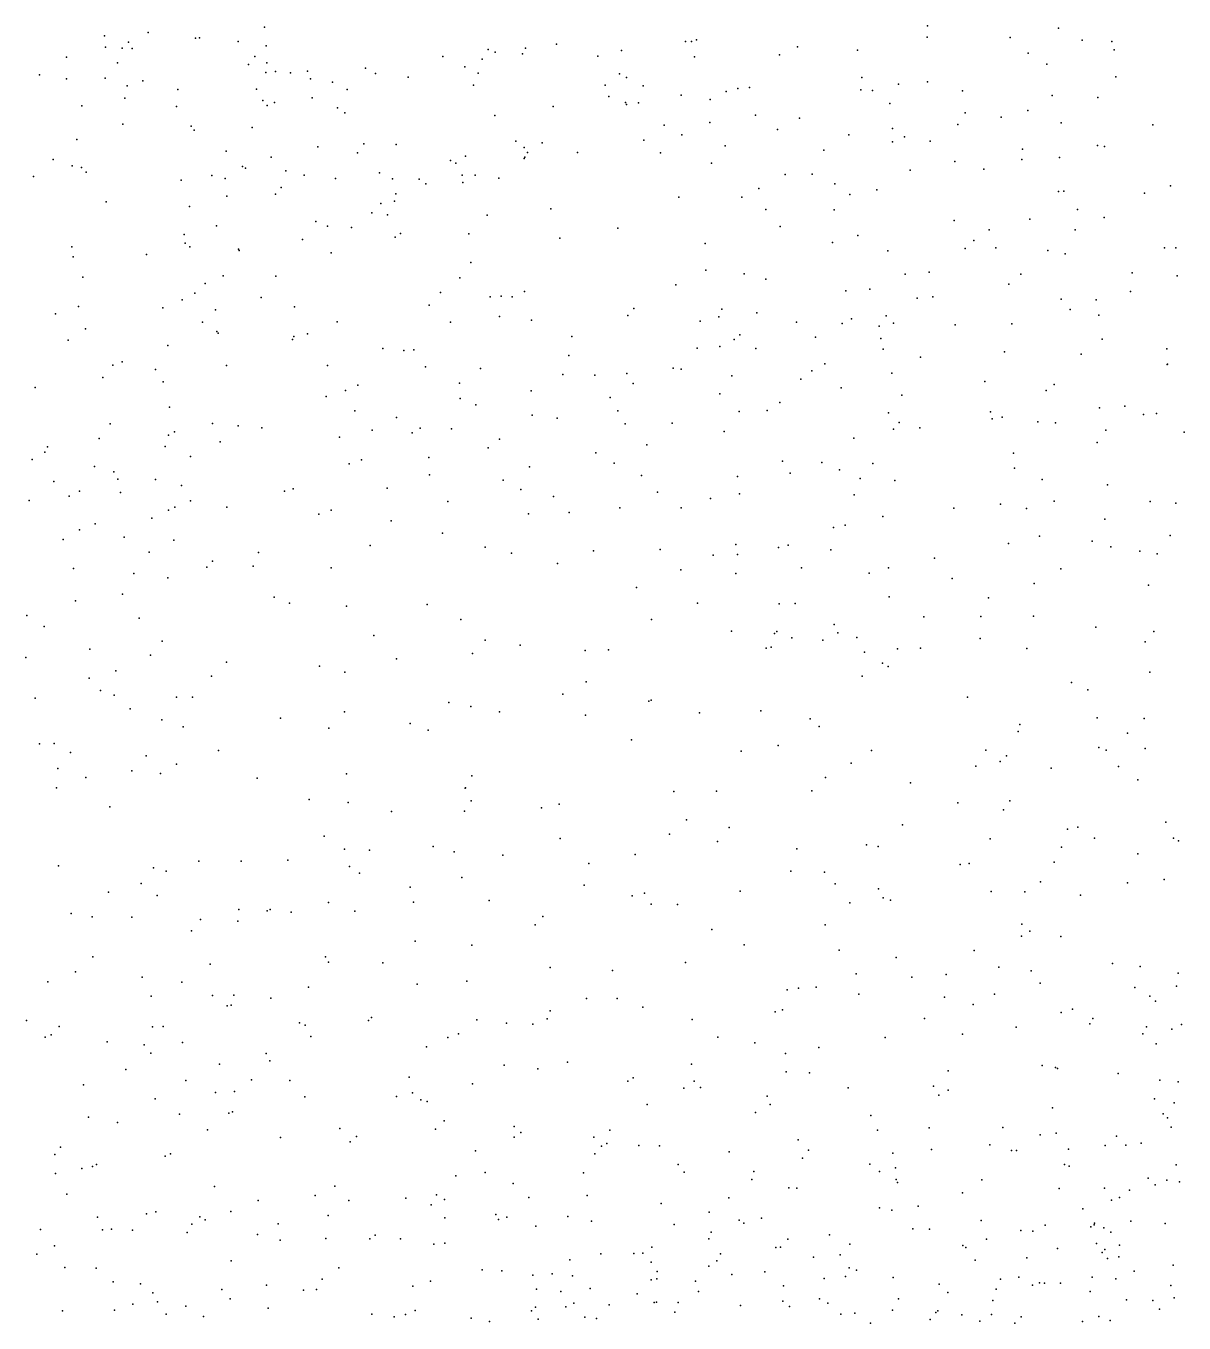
# Model space of a CAD drawing. Header units: metres. Extents: x -25 to 25, y -27.8 to 27.8.
# Drawn here: x 9.098 to 10.646, y 0.014 to 1.748 of the extents above; entities that cross this region are included whole.
import ezdxf

# ---------------------------------------------------------------- set-up
doc = ezdxf.new("R2010")
doc.units = ezdxf.units.M

msp = doc.modelspace()

# ---------------------------------------------------------------- linework, layer by layer
for p in [(9.2027, 1.7344, -20.7176), (9.2611, 1.7392, 18.3879), (9.4166, 1.7461, 0.6965), (10.3025, 1.7478, 24.5657), (10.4775, 1.7449, 18.8343), (9.2041, 1.7196, 14.2207), (9.2263, 1.718, 9.6122), (9.2349, 1.7259, -21.9653), (9.2399, 1.7176, -10.0063), (9.3242, 1.7315, 8.5507), (9.3298, 1.7321, 8.7466), (9.3814, 1.7268, 8.9456), (9.4188, 1.721, 1.4657), (9.7652, 1.7179, -21.1239), (9.8067, 1.7236, 18.2358), (9.9792, 1.7271, 12.8033), (9.9872, 1.7271, 9.4768), (9.9939, 1.7291, 14.3041), (10.1291, 1.7198, 24.5671), (10.3022, 1.7326, 18.4779), (10.4132, 1.7323, 24.5172), (10.5094, 1.729, 24.4765), (10.5491, 1.7268, 19.0067), (9.1519, 1.7059, -9.3266), (9.4037, 1.7071, 9.3103), (9.6549, 1.7068, 24.374), (9.7073, 1.7035, 13.387), (9.7157, 1.7161, -9.9987), (9.725, 1.7126, -7.6135), (9.7616, 1.7107, 24.4498), (9.8621, 1.7075, 18.9696), (9.8938, 1.715, 8.9728), (9.9912, 1.7064, 18.2735), (10.1047, 1.7091, 18.3159), (10.209, 1.7153, 18.3963), (10.437, 1.7114, 18.7333), (10.5519, 1.716, -3.7734), (9.1158, 1.6824, 0.2201), (9.2202, 1.6987, 0.3463), (9.395, 1.6961, 10.2199), (9.4184, 1.6854, 0.847), (9.4199, 1.6986, 1.3111), (9.4311, 1.687, 18.3259), (9.4515, 1.6851, 2.6749), (9.4742, 1.6875, 24.1578), (9.5517, 1.6913, 24.2546), (9.5651, 1.6841, 8.4597), (9.6843, 1.6933, 10.4513), (9.702, 1.6848, 19.0306), (9.8909, 1.6837, 18.2482), (10.4622, 1.6967, 2.6749), (9.1519, 1.6773, 18.4035), (9.2038, 1.6778, 18.9597), (9.2329, 1.6679, 9.7919), (9.2541, 1.6743, 13.5902), (9.4783, 1.6769, -21.5964), (9.5073, 1.6728, -21.0371), (9.6086, 1.6795, 18.2665), (9.6957, 1.6685, 18.2515), (9.8718, 1.6685, 24.4889), (9.9005, 1.6788, -20.8515), (9.9226, 1.6676, 9.2073), (10.0647, 1.6654, 10.5446), (10.2151, 1.6791, 24.5389), (10.2639, 1.6698, -7.4694), (10.3028, 1.6731, 10.5653), (10.5543, 1.6798, 24.4106), (9.2298, 1.6514, -21.689), (9.3007, 1.6627, 24.0356), (9.4061, 1.6635, 2.3057), (9.4145, 1.6481, -21.3105), (9.4804, 1.6518, -20.6007), (9.5273, 1.663, 18.2981), (9.8768, 1.6535, 8.8103), (9.9733, 1.6552, 1.5683), (10.0121, 1.6495, 12.5285), (10.0334, 1.6603, 9.7794), (10.0491, 1.6644, 24.5341), (10.2136, 1.6624, 2.7319), (10.2292, 1.6613, 12.3634), (10.3493, 1.661, 10.3707), (10.4693, 1.6547, 18.7958), (10.5304, 1.6521, 18.9399), (9.1724, 1.641, -21.3022), (9.2989, 1.6401, 18.3725), (9.4203, 1.6416, 13.4945), (9.4299, 1.6454, 9.4927), (9.5143, 1.6383, 8.7844), (9.5241, 1.6317, 2.8324), (9.8023, 1.6399, 24.4237), (9.8992, 1.6455, 12.6408), (9.9003, 1.6426, 10.5085), (9.9165, 1.6449, -9.7758), (10.2521, 1.6441, 19.0303), (10.3529, 1.6317, 24.4858), (10.4369, 1.6349, 24.4522), (9.2271, 1.6165, 23.9864), (9.3185, 1.6139, 9.9214), (9.7244, 1.628, 13.1691), (9.9505, 1.6153, -4.7931), (10.0116, 1.6187, -4.5922), (10.0726, 1.6285, 18.3128), (10.1316, 1.6245, 24.514), (10.3434, 1.6162, -21.0111), (10.4011, 1.6257, 18.6646), (10.4814, 1.6185, 1.5067), (10.6037, 1.6154, 24.3444), (9.1657, 1.596, -15.1144), (9.3224, 1.6087, -7.7348), (9.4, 1.6121, -3.3532), (9.9744, 1.6024, -4.2514), (10.1021, 1.6094, 9.982), (10.1973, 1.6024, -4.8055), (10.2557, 1.6107, 10.2458), (10.2719, 1.5995, -4.4035), (9.3652, 1.5802, 18.3573), (9.4879, 1.586, -9.8887), (9.5407, 1.5781, 13.339), (9.5493, 1.5903, 9.4116), (9.5925, 1.5892, 9.2345), (9.7523, 1.5938, 24.3549), (9.7636, 1.5851, -4.0308), (9.7683, 1.5786, -4.3594), (9.7879, 1.5917, 2.9234), (9.8349, 1.5787, 19.0872), (9.9236, 1.5949, 24.4523), (9.9457, 1.5783, 14.2821), (10.0322, 1.5874, 19.0232), (10.1641, 1.5816, -4.0249), (10.256, 1.5927, 18.4648), (10.3062, 1.5939, -3.8225), (10.4297, 1.583, 12.1959), (10.5298, 1.588, 24.3778), (10.5391, 1.5865, 19.0963), (9.1342, 1.5695, 0.3327), (9.1596, 1.561, -15.468), (9.4257, 1.5724, 19.1114), (9.6651, 1.5681, 18.2697), (9.6725, 1.5645, 24.2813), (9.6851, 1.5738, -4.6979), (9.7635, 1.5708, -5.1928), (9.7644, 1.5722, 8.6437), (10.0141, 1.5643, 9.5213), (10.3392, 1.5666, 2.7327), (10.4286, 1.5693, -4.641), (10.4789, 1.5718, 10.6114), (9.108, 1.5466, 18.3728), (9.1722, 1.5584, -20.1448), (9.1785, 1.5524, 23.954), (9.346, 1.5481, -20.3266), (9.3639, 1.5438, 1.7953), (9.3873, 1.5597, 24.0596), (9.3914, 1.5577, 2.1449), (9.4452, 1.554, 9.8051), (9.4697, 1.5485, 14.3127), (9.5115, 1.5439, 9.6655), (9.5702, 1.5514, 18.2985), (9.5878, 1.5435, 24.1908), (9.6232, 1.5432, 13.0598), (9.6807, 1.5484, 19.1402), (9.6982, 1.5484, 12.727), (9.7297, 1.5444, 8.9414), (10.1125, 1.5492, 12.3998), (10.1485, 1.5497, 18.3862), (10.2794, 1.555, 24.4677), (10.3781, 1.5562, 24.4301), (9.3053, 1.5417, 14.3429), (9.4389, 1.5318, 18.3461), (9.6324, 1.5366, 14.3011), (9.6817, 1.5385, 9.1046), (10.0771, 1.5306, 24.4565), (10.1787, 1.5368, 24.4582), (10.2349, 1.5286, 14.2626), (10.4777, 1.5267, 10.3626), (10.4849, 1.5268, 14.2855), (10.6276, 1.5341, 10.7422), (9.2052, 1.5126, 13.3372), (9.3663, 1.5201, 1.052), (9.4313, 1.5228, -5.1737), (9.5721, 1.5103, -4.5181), (9.5902, 1.5134, -9.711), (9.5923, 1.5236, 10.1841), (9.9705, 1.5191, 24.4079), (10.0546, 1.5189, 18.3432), (10.199, 1.5224, 1.5387), (10.5927, 1.5245, 18.9397), (9.3165, 1.5066, 0.7428), (9.56, 1.4982, 1.4342), (9.5812, 1.4954, -7.571), (9.714, 1.495, 9.2685), (9.7991, 1.5034, 10.4002), (10.0867, 1.5024, -5.2719), (10.1779, 1.5021, 2.8514), (10.503, 1.5024, 18.8529), (10.5389, 1.4917, 2.6141), (9.3524, 1.4808, -4.9429), (9.4854, 1.4862, 13.0108), (9.5006, 1.4803, -3.9598), (9.5328, 1.4782, -4.2802), (9.8889, 1.4775, 12.5263), (10.1057, 1.4796, 9.7949), (10.3381, 1.4878, 10.5657), (10.3852, 1.4754, 24.3645), (10.4394, 1.4897, -20.6912), (10.5, 1.4751, 24.3337), (9.3094, 1.4689, -3.2132), (9.3108, 1.4574, 1.3353), (9.4673, 1.4622, 24.0569), (9.5912, 1.4656, 9.95), (9.5982, 1.4705, -20.4824), (9.6895, 1.4698, 24.2113), (9.8114, 1.4641, 24.286), (10.0053, 1.4569, 9.3973), (10.1757, 1.4584, 19.081), (10.2096, 1.4676, 24.399), (10.3646, 1.4609, 18.6241), (9.1589, 1.4524, 13.0931), (9.1608, 1.4391, 18.3648), (9.259, 1.4424, 18.3773), (9.3167, 1.4527, 12.9931), (9.382, 1.4496, 18.3791), (9.3828, 1.4475, 12.7192), (9.5056, 1.4447, 2.828), (10.2498, 1.4473, 18.516), (10.3529, 1.4501, 12.2379), (10.3938, 1.4514, 19.0953), (10.4633, 1.4476, 18.766), (10.4868, 1.4433, -5.0117), (10.6192, 1.451, 24.2586), (10.6343, 1.4514, -20.1827), (9.6924, 1.4314, 2.9296), (9.174, 1.4121, 0.5429), (9.3615, 1.4136, 19.215), (9.4318, 1.4132, 2.6889), (9.6777, 1.4112, -5.6113), (10.0063, 1.4214, 24.335), (10.0578, 1.4164, 2.9709), (10.0867, 1.4094, 18.4084), (10.273, 1.4158, 24.3571), (10.305, 1.4188, 18.5754), (10.4275, 1.4162, -7.3649), (10.576, 1.4176, 12.0953), (10.6361, 1.4136, 1.4231), (9.3236, 1.3904, 1.8088), (9.3372, 1.4037, 1.2844), (9.6517, 1.3916, 24.1339), (9.7639, 1.3929, 9.4919), (9.9663, 1.4016, 18.3787), (10.1933, 1.3939, 24.3376), (10.2254, 1.396, 12.3145), (10.4114, 1.4026, 2.4499), (10.5741, 1.3928, 18.8823), (9.168, 1.3729, -5.4315), (9.2809, 1.3711, 23.9374), (9.3066, 1.3818, -7.6655), (9.4123, 1.385, 2.3311), (9.4566, 1.3723, 12.5906), (9.6366, 1.3745, 18.371), (9.7183, 1.3855, -7.4316), (9.7331, 1.3866, 10.1917), (9.7475, 1.3859, 19.2436), (9.91, 1.3701, 24.2543), (10.2889, 1.3839, 14.2532), (10.3096, 1.3856, 10.057), (10.4812, 1.3824, -20.3961), (10.5281, 1.3818, 10.656), (9.1373, 1.3632, -2.9568), (9.351, 1.3684, -4.544), (9.7306, 1.3593, 9.8969), (9.7735, 1.3543, 12.5168), (9.9023, 1.3608, -7.3196), (9.999, 1.3531, 24.2742), (10.0236, 1.359, -7.1437), (10.0278, 1.3691, 12.4128), (10.0745, 1.3643, -6.703), (10.201, 1.3561, -7.3425), (10.2474, 1.3603, 10.55), (10.4933, 1.3686, 18.8113), (10.5318, 1.361, 24.2552), (9.1773, 1.3429, 14.4714), (9.3338, 1.3517, -3.9143), (9.3529, 1.3392, -4.3277), (9.3549, 1.3373, -3.7005), (9.4741, 1.3363, 18.3913), (9.5139, 1.3522, 14.41), (9.6652, 1.3517, 14.3759), (10.1274, 1.3518, 2.5922), (10.1884, 1.3499, 2.2764), (10.238, 1.3466, -7.0384), (10.2574, 1.3505, 18.5618), (10.3394, 1.3485, 2.1878), (10.4152, 1.3498, 1.4464), (9.1543, 1.328, -22.6137), (9.2876, 1.3206, 18.3719), (9.4541, 1.3285, 23.9796), (9.4557, 1.3327, 2.5414), (9.8273, 1.3329, -20.491), (10.0253, 1.3195, 18.4236), (10.0444, 1.3289, 14.2871), (10.052, 1.3347, 2.443), (10.1531, 1.3317, 24.2898), (10.2401, 1.3301, 9.8372), (10.5361, 1.329, -6.8657), (9.5747, 1.3167, -20.3249), (9.603, 1.3138, 12.5285), (9.6163, 1.3148, 24.0634), (9.8232, 1.3073, 24.158), (9.9949, 1.3169, 1.4605), (10.0731, 1.3166, 2.1463), (10.2436, 1.3159, 24.2797), (10.2935, 1.3049, -5.4379), (10.4054, 1.3124, 18.7009), (10.5078, 1.309, 2.0968), (10.6226, 1.3163, -17.8972), (9.2139, 1.2945, -23.1115), (9.2266, 1.2987, 23.9016), (9.2709, 1.2888, 1.0427), (9.3656, 1.2938, 2.0261), (9.5006, 1.294, 2.1404), (9.6318, 1.2921, 2.8278), (9.7051, 1.2898, 18.3991), (9.9007, 1.2833, 2.5045), (9.9626, 1.2904, 2.8318), (9.9733, 1.2891, 2.662), (10.1482, 1.2868, 9.6059), (10.1656, 1.2963, 18.4946), (10.2548, 1.2836, 19.142), (10.623, 1.2951, 24.1515), (10.6235, 1.2957, -17.6706), (9.2005, 1.2778, 18.3378), (9.2813, 1.2721, 1.5591), (9.5414, 1.2677, 18.4107), (9.6774, 1.2701, -6.5993), (9.8155, 1.2817, 18.4012), (9.858, 1.2809, 2.1068), (9.9093, 1.2699, 18.4104), (10.0412, 1.2802, 1.9961), (10.1334, 1.2755, 12.3424), (10.3792, 1.2726, -6.7119), (10.4717, 1.2686, 24.2034), (9.1103, 1.2643, 23.8648), (9.499, 1.2527, 23.9522), (9.5249, 1.2606, 19.2962), (9.678, 1.2498, 2.3656), (9.7732, 1.2602, 24.0988), (9.8785, 1.2511, 14.351), (10.0252, 1.2562, 10.4385), (10.1871, 1.2642, 24.2285), (10.2684, 1.2543, 18.5693), (10.4614, 1.2607, 18.7483), (9.2898, 1.2383, 14.5023), (9.5375, 1.2335, -6.7629), (9.6991, 1.2414, 24.0497), (9.8886, 1.2335, 1.9075), (10.0511, 1.2325, 18.449), (10.0882, 1.234, 19.2019), (10.1053, 1.2446, 24.2029), (10.3869, 1.2322, 24.1863), (10.5323, 1.2375, 12.1113), (10.5663, 1.2394, 10.0506), (9.2104, 1.216, 23.8621), (9.3473, 1.2166, 1.1792), (9.5928, 1.2246, 23.9807), (9.7743, 1.2274, 19.296), (9.8078, 1.2237, 2.8339), (9.8984, 1.2158, 10.194), (9.9616, 1.2168, 12.3962), (10.2503, 1.2306, 14.28), (10.2649, 1.2176, 1.8911), (10.3892, 1.2226, 9.8629), (10.4023, 1.225, 19.163), (10.4502, 1.2185, 1.9386), (10.4739, 1.2171, 14.2964), (10.5912, 1.2283, 18.8489), (10.6086, 1.2299, -18.1166), (9.1958, 1.1964, -4.056), (9.2884, 1.2007, -3.1091), (9.2962, 1.2052, -22.8035), (9.3816, 1.2135, 18.3876), (9.413, 1.2105, -7.4675), (9.5167, 1.1981, -7.1854), (9.5604, 1.2074, 2.0163), (9.6139, 1.2038, 1.3021), (9.6247, 1.2102, 2.626), (9.6665, 1.2094, 18.4251), (10.031, 1.2059, 24.1488), (10.2041, 1.1969, 1.4103), (10.2571, 1.2088, -6.4394), (10.2926, 1.2106, 24.1839), (10.5411, 1.2073, 24.1246), (10.6455, 1.2049, 24.0714), (9.1264, 1.185, 23.8307), (9.284, 1.1855, 18.3668), (9.3575, 1.1918, -3.406), (9.7153, 1.1837, 1.8576), (9.7308, 1.1954, 12.4349), (9.9276, 1.1878, 9.9218), (10.5292, 1.1912, 18.7748), (9.1062, 1.1682, -22.3802), (9.123, 1.1783, -2.8341), (9.3178, 1.1722, 23.8708), (9.5298, 1.1623, 23.9247), (9.5463, 1.1678, 18.4311), (9.6361, 1.1711, -6.3944), (9.8595, 1.1771, 24.0693), (9.8839, 1.1635, -6.2769), (10.109, 1.1661, 24.1267), (10.1616, 1.1642, -20.5233), (10.2295, 1.163, 18.5421), (10.4176, 1.1768, 24.1296), (9.1893, 1.1589, 1.0026), (9.2151, 1.1517, 1.2266), (9.637, 1.1479, 23.9508), (9.7707, 1.1584, -5.9723), (9.9205, 1.147, 19.2765), (10.0486, 1.1456, 14.352), (10.119, 1.1498, 1.737), (10.1852, 1.1546, -5.701), (10.4187, 1.1567, 18.666), (9.135, 1.1388, 18.2798), (9.2204, 1.142, -7.6221), (9.2708, 1.1415, 1.8253), (9.3058, 1.1337, -20.0152), (9.4547, 1.129, -6.0882), (9.5806, 1.1298, 1.8012), (9.7356, 1.1407, 18.4478), (9.7591, 1.1283, 14.4455), (10.2126, 1.143, 24.1129), (10.2591, 1.1401, 9.6293), (10.456, 1.1414, 10.6196), (10.5431, 1.1346, 24.0651), (9.1023, 1.1137, 23.786), (9.1556, 1.1192, -4.3161), (9.1695, 1.126, 12.304), (9.2241, 1.1243, -3.6039), (9.3176, 1.1131, -6.9765), (9.4432, 1.1259, 12.3906), (9.6615, 1.1122, -6.1534), (9.8027, 1.1188, 23.9951), (9.9416, 1.1246, 18.4627), (10.0128, 1.116, 9.6563), (10.0512, 1.1226, 18.4755), (10.2046, 1.121, 7.4843), (10.4718, 1.1128, 1.8145), (10.6, 1.1121, 12.0367), (10.6345, 1.1099, 1.882), (9.2885, 1.1004, -6.3851), (9.2966, 1.1047, 14.5981), (9.3664, 1.1044, 23.8479), (9.4891, 1.095, 14.5507), (9.5056, 1.1005, -20.1664), (9.7693, 1.0956, 1.6721), (9.8238, 1.0973, 18.4528), (9.8915, 1.1036, 24.0146), (9.9736, 1.1038, 24.036), (10.3377, 1.1034, 24.0756), (10.4004, 1.1087, -5.5382), (10.4351, 1.1028, -20.489), (9.1901, 1.0823, 23.7881), (9.2661, 1.0898, -6.6126), (9.5861, 1.0865, 19.3326), (10.1769, 1.0775, 24.0446), (10.1928, 1.0804, 12.2678), (10.2431, 1.0919, 7.6462), (10.5396, 1.0884, 18.7412), (9.1477, 1.0614, 1.4318), (9.1695, 1.0743, 1.6251), (9.2289, 1.0646, 18.3232), (9.2955, 1.0603, 0.9947), (9.6544, 1.0697, 18.4572), (10.4525, 1.0656, 12.1436), (10.5228, 1.059, 24.0035), (10.627, 1.0665, 19.2672), (9.2625, 1.0445, 19.2679), (9.4088, 1.0441, 19.3202), (9.5579, 1.0535, 18.4453), (9.7117, 1.0511, 23.9008), (9.7469, 1.0431, 18.4518), (9.8565, 1.046, 12.3679), (9.9452, 1.0479, 23.9751), (10.0162, 1.0403, 18.4588), (10.0466, 1.0546, 1.2872), (10.0488, 1.0413, 9.8699), (10.1034, 1.0508, 1.6179), (10.1163, 1.0537, 18.4778), (10.1734, 1.0475, 10.4504), (10.4108, 1.056, 24.0202), (10.5477, 1.0515, -6.5278), (10.5863, 1.0459, 10.717), (10.6097, 1.0423, 23.9433), (9.3395, 1.0242, 18.3835), (9.3473, 1.0326, 12.2883), (9.4013, 1.0256, 23.7992), (9.5055, 1.0234, 23.8241), (9.8081, 1.0291, 23.918), (10.1343, 1.0236, 23.9876), (10.2503, 1.0235, 23.9961), (10.3118, 1.0364, -6.2783), (9.1612, 1.0224, 18.2863), (9.2421, 1.0157, 23.7561), (9.2875, 1.0099, -23.2904), (9.9729, 1.0209, 14.4394), (10.0467, 1.016, 10.2342), (10.2249, 1.0162, 14.398), (10.3356, 1.0093, 18.5652), (10.481, 1.0223, 1.2329), (9.9139, 0.9972, 1.5474), (10.4453, 1.0026, 23.9627), (10.5982, 1.0002, 14.4485), (9.1641, 0.9792, 0.8329), (9.2269, 0.9881, 14.7106), (9.4293, 0.9844, 18.4285), (9.4498, 0.9764, 14.6536), (9.5261, 0.9723, 18.4475), (9.6338, 0.9743, 23.8247), (9.9952, 0.9763, 23.9202), (10.1043, 0.9753, 19.2589), (10.1259, 0.9756, -6.1021), (10.2513, 0.9848, 18.5081), (10.384, 0.9834, 19.2455), (9.0991, 0.9598, -7.1229), (9.2489, 0.9561, -3.3298), (9.6789, 0.9546, 19.3345), (9.9338, 0.9543, 18.4498), (10.2976, 0.958, 1.5891), (10.374, 0.9586, 23.9196), (10.4441, 0.9587, 10.5859), (9.1223, 0.945, 23.698), (10.0406, 0.9387, 18.4476), (10.1011, 0.9384, 14.4725), (10.1778, 0.9479, 7.7503), (10.1829, 0.9365, -20.5984), (10.5276, 0.944, 1.703), (10.6049, 0.9384, 9.7781), (9.2798, 0.9254, 18.355), (9.5629, 0.933, 23.7717), (9.7113, 0.9266, 23.8079), (9.7582, 0.92, 1.0837), (10.0982, 0.9356, 9.9944), (10.1212, 0.9298, 23.8847), (10.1628, 0.9268, 18.47), (10.2083, 0.9302, 23.8905), (10.3729, 0.9291, 12.1484), (10.5937, 0.9247, 23.828), (9.0978, 0.9036, -7.4257), (9.1832, 0.9148, 19.2416), (9.2641, 0.9067, -22.4953), (9.5929, 0.9019, 18.4644), (9.6947, 0.9088, 18.4684), (9.8451, 0.9129, 23.8291), (9.8763, 0.9137, 19.3054), (10.0869, 0.9162, 7.5557), (10.0935, 0.9176, 1.5006), (10.2183, 0.9109, 1.1463), (10.2624, 0.915, 9.6093), (10.2935, 0.9162, 23.8779), (10.4354, 0.9158, 18.5957), (9.2179, 0.8859, 1.744), (9.366, 0.8973, 14.7601), (9.4902, 0.8919, 18.4474), (10.2425, 0.8962, 18.4842), (10.2499, 0.8914, 19.2477), (9.1823, 0.8758, -2.481), (9.3456, 0.8786, 23.705), (9.5238, 0.8842, 1.5775), (9.8466, 0.8709, 1.4617), (10.2152, 0.8787, -5.9155), (10.4953, 0.8701, 23.8409), (10.5997, 0.884, 18.7293), (9.1973, 0.8594, 23.6804), (9.2158, 0.8532, -20.1027), (9.2991, 0.8507, -2.9152), (9.3203, 0.8505, -2.7025), (9.8153, 0.8546, 18.4509), (10.3563, 0.8506, 23.8484), (10.5169, 0.8605, 12.0085), (9.1103, 0.8492, 18.2683), (9.2372, 0.8352, 14.8888), (9.6629, 0.8433, 12.2861), (9.6922, 0.8383, 23.7509), (9.9302, 0.8453, 18.4402), (9.9332, 0.8466, -20.5463), (10.0798, 0.8323, 23.81), (9.2794, 0.8203, -12.9412), (9.4379, 0.8224, 18.4554), (9.5237, 0.8308, 23.7138), (9.6112, 0.8154, 23.7265), (9.7307, 0.8308, -12.7656), (9.8457, 0.8266, 14.6379), (9.9978, 0.8295, -12.8327), (10.1457, 0.8216, 10.1792), (10.5296, 0.8231, 7.4815), (10.592, 0.8221, -5.5395), (9.3081, 0.8111, 0.7827), (9.5026, 0.809, -12.821), (9.6352, 0.8064, 18.4757), (10.1578, 0.8114, 9.8433), (10.4238, 0.8049, -5.6857), (10.4262, 0.8142, 18.5677), (10.5699, 0.8026, 23.8084), (9.1159, 0.7883, 23.6521), (9.1355, 0.7886, 0.6538), (9.9069, 0.7934, 23.7629), (10.103, 0.7858, 14.6131), (10.5314, 0.7833, 0.8459), (10.5937, 0.7818, 19.3348), (9.1575, 0.7768, -2.0715), (9.2585, 0.7721, 23.6702), (9.3552, 0.7794, 18.4234), (10.0538, 0.7784, 19.2672), (10.2278, 0.7794, 1.4463), (10.3807, 0.7798, 7.6776), (10.3997, 0.7646, 7.4006), (10.4081, 0.7724, 23.8172), (10.5415, 0.7796, 10.6131), (9.1405, 0.7552, 18.3066), (9.2392, 0.7522, 15.0257), (9.2778, 0.7484, 19.2716), (9.2988, 0.7611, -23.3144), (9.5261, 0.7483, 12.2224), (10.2007, 0.7623, 0.8757), (10.3671, 0.7584, -6.1265), (10.4677, 0.7559, 14.6404), (10.5581, 0.758, 11.8936), (9.1386, 0.7293, 15.1546), (9.1779, 0.7434, -23.4875), (9.4067, 0.7422, -22.9249), (9.6847, 0.7288, 23.7061), (9.6853, 0.7292, 14.8009), (9.6937, 0.7455, -20.3709), (10.1665, 0.7432, 23.7707), (10.2798, 0.7362, 23.7878), (10.5837, 0.7401, 18.6896), (9.4761, 0.7136, 23.6831), (9.6928, 0.712, 18.4714), (9.9638, 0.7247, 23.7282), (10.0208, 0.725, 18.4231), (10.1481, 0.7254, 7.6759), (10.4128, 0.712, 18.5371), (9.2101, 0.704, -12.583), (9.5286, 0.7097, 1.4929), (9.5865, 0.6978, 19.32), (9.6839, 0.6983, 0.8015), (9.7867, 0.7027, 23.7007), (9.8103, 0.7077, 19.2999), (10.3431, 0.7094, 12.0793), (10.4043, 0.7, 1.5266), (9.9805, 0.6866, 12.2293), (10.0375, 0.6762, -13.0704), (10.2693, 0.6799, 9.6036), (10.5036, 0.6769, 23.8011), (10.6212, 0.6835, -11.1412), (9.4962, 0.6649, 18.4885), (9.8116, 0.6615, 12.2331), (9.9579, 0.6676, 18.4257), (10.3865, 0.6611, -20.5772), (10.4896, 0.6743, 18.5851), (10.5257, 0.6622, -6.2308), (10.6313, 0.662, 0.6083), (9.5234, 0.6475, 14.9838), (9.557, 0.6462, 23.7041), (9.6421, 0.6509, 23.7114), (9.67, 0.6437, -13.0885), (10.0219, 0.6575, -12.5119), (10.1282, 0.6479, 12.1766), (10.2213, 0.6533, 23.778), (10.2365, 0.6509, 10.3332), (10.4819, 0.6499, 7.6647), (10.6381, 0.6585, 1.6728), (9.1412, 0.6252, 15.4643), (9.3287, 0.6314, 15.1772), (9.3853, 0.6314, -2.0665), (9.4476, 0.6327, 23.7027), (9.5303, 0.6243, -2.223), (9.7351, 0.6396, 18.4652), (9.8501, 0.6283, 18.4388), (9.912, 0.6401, 0.7022), (10.3462, 0.6269, 14.7599), (10.3582, 0.6282, 23.8142), (10.4718, 0.6302, 19.2936), (10.5836, 0.641, 23.8171), (9.2684, 0.6224, -20.0915), (9.2854, 0.6182, 0.5711), (9.5434, 0.6154, -2.4682), (9.6802, 0.6096, 14.9226), (10.1198, 0.618, 1.381), (10.1651, 0.6166, 0.5856), (9.2083, 0.5898, 1.684), (9.2516, 0.6017, 18.4229), (9.6114, 0.5967, -12.4139), (9.8438, 0.5991, 23.752), (10.0523, 0.5912, 18.4202), (10.1794, 0.601, 9.945), (10.237, 0.5946, 19.2228), (10.3878, 0.5907, 11.9633), (10.4328, 0.5906, 9.5875), (10.4538, 0.6038, 23.8376), (10.5699, 0.6024, 18.6736), (10.619, 0.6067, 7.3916), (9.2732, 0.5854, 19.2244), (9.5022, 0.5762, 18.5225), (9.6157, 0.5766, 1.4245), (9.7168, 0.579, 23.7547), (9.9078, 0.5849, 14.8457), (9.9244, 0.5884, 18.4312), (9.9335, 0.5739, -20.5177), (9.9686, 0.5733, 1.3533), (10.1987, 0.5755, 10.1909), (10.2432, 0.5826, 12.0846), (10.2531, 0.5792, 23.8242), (10.5069, 0.5858, 18.5999), (9.1582, 0.5614, -12.2898), (9.1864, 0.5568, 15.6123), (9.2392, 0.5566, -1.6871), (9.3823, 0.5668, -12.3317), (9.4203, 0.565, 18.54), (9.4242, 0.5667, -2.7062), (9.4523, 0.5634, 19.2793), (9.5375, 0.5646, -20.1859), (9.7884, 0.5576, 18.4572), (9.319, 0.5381, -13.0843), (9.331, 0.5536, 18.4879), (9.3811, 0.5511, 23.7216), (9.7782, 0.5461, 1.3636), (10.0145, 0.54, 23.8033), (10.1661, 0.5462, 18.4346), (10.4289, 0.5473, -12.5611), (10.4394, 0.5379, 18.5558), (9.618, 0.5246, 15.0606), (10.4284, 0.5313, 10.4631), (10.4808, 0.5307, 11.811), (9.187, 0.5035, 18.4143), (9.4981, 0.5033, 23.7722), (9.6938, 0.5189, -2.3511), (10.0575, 0.5194, 14.875), (10.1848, 0.5124, 7.7759), (10.365, 0.5118, 7.337), (9.3438, 0.4936, 15.482), (9.502, 0.4966, 12.1092), (9.5748, 0.4953, 18.5425), (9.7982, 0.4894, 23.8146), (9.9792, 0.4959, 18.4303), (10.2606, 0.5028, 1.429), (10.398, 0.4899, -6.0865), (10.5498, 0.4947, 18.6538), (10.5868, 0.4908, -11.2331), (9.1272, 0.4703, -20.1712), (9.1639, 0.4833, -1.1602), (9.2529, 0.4764, -1.3818), (9.3061, 0.4695, 0.3434), (9.6871, 0.4712, 23.8206), (9.8818, 0.4853, 0.4823), (10.2075, 0.4807, -12.4074), (10.2819, 0.4762, 18.4579), (10.3276, 0.4798, -13.0213), (10.441, 0.485, 14.9119), (10.4532, 0.4684, 7.7706), (10.6375, 0.4819, 18.7579), (9.265, 0.451, 18.5019), (9.347, 0.4519, 18.5548), (9.3756, 0.4523, -20.0153), (9.4752, 0.4629, 15.3046), (9.6207, 0.4671, -2.0418), (10.1153, 0.4596, 18.4348), (10.1304, 0.4618, 19.1616), (10.154, 0.4629, 9.6341), (10.2107, 0.4534, 23.8827), (10.3923, 0.4538, 18.5354), (10.5799, 0.4627, 10.6416), (10.5998, 0.4508, -11.0175), (10.6354, 0.4644, -20.3709), (9.3666, 0.4382, 1.5801), (9.3721, 0.4388, 23.7773), (9.4252, 0.4481, -1.7719), (9.847, 0.4476, 18.4624), (9.888, 0.448, 23.8437), (9.922, 0.4364, 19.1669), (10.3255, 0.4496, 19.2015), (10.3636, 0.44, 23.9112), (10.4966, 0.4336, 9.4908), (10.6072, 0.4441, 23.9293), (9.0985, 0.4182, -22.4055), (9.5557, 0.4182, 18.588), (9.5596, 0.4224, 23.8355), (9.7004, 0.4195, 18.5316), (9.7942, 0.4208, -13.1757), (9.7982, 0.4314, 12.1147), (9.9883, 0.4198, 1.3686), (10.0992, 0.4298, 23.8739), (10.1087, 0.4325, -20.4922), (10.2986, 0.4212, 14.9633), (10.4814, 0.4289, 1.5816), (10.5238, 0.4212, -12.8368), (9.1315, 0.3991, 15.9211), (9.142, 0.4106, 19.034), (9.2669, 0.4101, -2.6932), (9.2811, 0.4104, 19.1237), (9.4633, 0.4153, 19.2019), (9.4711, 0.4122, 18.617), (9.6758, 0.4005, 0.3726), (9.7399, 0.4148, 23.8614), (9.7754, 0.4137, -12.2547), (10.3492, 0.4003, 0.2981), (10.421, 0.4095, -5.7681), (10.5197, 0.4138, 23.9446), (10.5902, 0.4006, 7.2183), (10.5954, 0.4098, 19.2803), (10.6293, 0.4067, 4.9166), (10.6422, 0.4131, -11.5341), (9.1233, 0.3961, 23.698), (9.2062, 0.3899, -0.419), (9.2559, 0.3859, 23.7682), (9.3069, 0.3888, -22.8585), (9.4785, 0.397, 23.8383), (9.6332, 0.3834, -20.1404), (9.6616, 0.3957, 19.194), (10.0223, 0.3963, 23.8819), (10.0719, 0.3884, 0.3026), (10.1572, 0.3822, 10.0853), (10.2462, 0.3955, 18.4814), (10.6081, 0.3874, 11.3919), (9.2647, 0.3747, -23.1831), (9.419, 0.3745, -1.5226), (9.4238, 0.3644, 15.6114), (10.1128, 0.3741, 18.4608), (9.2315, 0.3528, 18.5438), (9.3563, 0.3599, 18.6185), (9.7369, 0.3587, 15.1607), (9.7818, 0.354, 23.9034), (9.8216, 0.3629, 18.5035), (9.9871, 0.36, 12.0363), (10.1136, 0.3496, 9.5224), (10.1448, 0.3486, 23.9241), (10.3303, 0.3513, 18.5318), (10.4559, 0.3581, -12.2321), (10.4736, 0.3554, 5.2715), (10.4764, 0.3544, 15.0485), (10.5574, 0.3476, 23.988), (9.1747, 0.3324, 11.8705), (9.3116, 0.3384, 23.8164), (9.3994, 0.339, -1.2654), (9.4506, 0.3381, 18.6718), (9.6101, 0.3425, -2.5497), (9.6946, 0.3338, 12.0324), (9.9021, 0.3372, 18.4897), (9.9093, 0.3419, 15.0874), (9.9908, 0.3372, -12.2801), (10.3105, 0.3308, 11.7787), (10.6132, 0.3388, 7.7854), (10.6377, 0.3363, 11.24), (9.2705, 0.3136, -12.0625), (9.3512, 0.322, -13.1819), (9.3765, 0.3233, -0.104), (9.4704, 0.3166, 23.8908), (9.5928, 0.317, 0.1745), (9.6143, 0.3217, -12.1301), (9.6254, 0.3125, -1.7562), (9.9768, 0.3278, 23.9179), (9.9991, 0.3288, 18.4753), (10.0883, 0.3174, 19.0652), (10.1966, 0.3286, 18.495), (10.3179, 0.3185, 9.3131), (10.3304, 0.3251, 7.8472), (10.6061, 0.3137, 1.7391), (9.3738, 0.2965, 11.9291), (9.6341, 0.3102, 23.9239), (9.9282, 0.3063, -20.3335), (10.0727, 0.2953, 7.8726), (10.0926, 0.3061, 15.0896), (10.4698, 0.3016, 24.0041), (10.6325, 0.3083, 15.1301), (9.1816, 0.2893, 23.7844), (9.22, 0.2821, 1.7677), (9.3031, 0.293, -0.8452), (9.3689, 0.2944, 23.8709), (9.6565, 0.2842, 18.6203), (10.227, 0.2916, 23.9607), (10.6175, 0.2938, 24.0273), (10.6232, 0.2881, 5.5067), (9.3404, 0.2721, 1.6667), (9.4381, 0.2621, 18.7252), (9.5173, 0.2739, 19.1089), (9.5394, 0.2634, 15.6331), (9.6452, 0.2731, 15.4209), (9.7501, 0.2768, 18.5791), (9.7502, 0.2623, 15.2843), (9.7592, 0.2687, 23.9585), (9.8569, 0.2624, 19.0463), (9.8779, 0.2717, 11.9581), (10.2357, 0.272, 19.0334), (10.3049, 0.2749, 5.2463), (10.4033, 0.2752, 10.5693), (10.453, 0.2655, 5.472), (10.4747, 0.2677, 18.6736), (10.5552, 0.2638, -6.2132), (10.6285, 0.2757, 18.899), (9.144, 0.2492, 18.5046), (9.5313, 0.2563, 18.6901), (9.6986, 0.244, 1.4914), (9.8668, 0.2504, 18.5341), (9.8741, 0.2539, 1.4443), (9.9169, 0.2512, 7.4732), (9.9443, 0.251, 0.183), (10.1297, 0.259, 10.373), (10.1435, 0.2452, 9.2081), (10.3081, 0.2461, 18.5632), (10.3858, 0.2522, 18.616), (10.4148, 0.2447, 15.1671), (10.4215, 0.2446, 4.8103), (10.4909, 0.2465, 7.0959), (10.5399, 0.2513, -20.2647), (10.5677, 0.2517, 18.7898), (10.5883, 0.2546, 10.8275), (9.1362, 0.2392, -22.653), (9.1919, 0.226, 18.5705), (9.2839, 0.2372, 16.1694), (9.291, 0.24, 18.6505), (9.8579, 0.24, -2.1982), (9.9694, 0.2261, 18.5341), (10.0375, 0.2427, 9.4039), (10.1356, 0.2345, 18.5225), (10.2255, 0.2264, 7.2148), (10.2565, 0.2409, 5.0956), (10.4858, 0.226, 7.9202), (10.635, 0.2256, -11.1159), (9.1374, 0.214, 4.1179), (9.1723, 0.2205, 16.3123), (9.1869, 0.2233, -23.0561), (9.6724, 0.2108, 18.6737), (9.7115, 0.2154, -20.0095), (9.843, 0.215, 23.9908), (9.9773, 0.2157, 23.9841), (10.0705, 0.2165, 10.2302), (10.2386, 0.2168, 7.9504), (10.2598, 0.2213, 1.5378), (10.4921, 0.2238, -13.3116), (9.3497, 0.1964, 4.1531), (9.5107, 0.1971, 23.96), (9.7491, 0.2007, 11.8966), (10.0678, 0.206, 15.2192), (10.1174, 0.1948, 5.3104), (10.1278, 0.1942, 23.9981), (10.2607, 0.2059, 5.4595), (10.2626, 0.2019, 4.9377), (10.3752, 0.2055, 19.0332), (10.4786, 0.1938, 18.7497), (10.5391, 0.1945, 4.6454), (10.5728, 0.1917, 18.9263), (10.5977, 0.2076, 10.9746), (10.6069, 0.1986, 19.3749), (10.6223, 0.2051, 19.2547), (10.6395, 0.2029, 19.5349), (9.1523, 0.1864, 23.7903), (9.408, 0.1777, 23.9404), (9.4844, 0.1847, 11.8475), (9.5293, 0.1777, 1.6098), (9.6056, 0.181, -0.0313), (9.6466, 0.1856, 19.0084), (9.657, 0.1791, -1.4404), (9.7699, 0.1819, -13.2084), (9.8479, 0.1845, 18.5951), (9.9469, 0.1739, 15.3191), (10.037, 0.1813, 10.061), (10.3493, 0.1879, 11.5129), (10.5484, 0.1782, 11.132), (10.5593, 0.182, 24.0738), (9.2591, 0.1598, 18.6728), (9.2714, 0.1627, -2.5526), (9.3714, 0.1631, 18.7559), (9.5018, 0.1578, 4.0771), (9.6395, 0.172, 24.0086), (9.7259, 0.1591, 7.6752), (9.8219, 0.1565, -12.247), (10.0109, 0.1624, 9.8137), (10.2385, 0.1681, 0.1109), (10.2549, 0.1651, 9.0351), (10.29, 0.1704, 18.6172), (10.5101, 0.1666, 5.6408), (9.1173, 0.139, 18.326), (9.1935, 0.1556, 3.9309), (9.212, 0.1395, 18.7612), (9.3196, 0.1461, 18.897), (9.3302, 0.1559, 11.7751), (9.3375, 0.1521, 16.55), (9.4348, 0.1465, 18.818), (9.6574, 0.1545, 15.8032), (9.7292, 0.1524, 7.8384), (9.7405, 0.1556, 24.0206), (9.7792, 0.1433, 18.6808), (9.8536, 0.1504, 15.466), (9.9641, 0.1458, 18.5991), (10.051, 0.1514, 18.5759), (10.0573, 0.1477, 9.0901), (10.081, 0.1544, 5.0903), (10.283, 0.1398, 10.6201), (10.3054, 0.1397, 5.6194), (10.3744, 0.1513, 18.7059), (10.4599, 0.1449, 11.2862), (10.5208, 0.1425, 6.8902), (10.5253, 0.1454, 1.8152), (10.5259, 0.1474, 19.0356), (10.5385, 0.1414, 15.3594), (10.5744, 0.1503, 19.1944), (10.6201, 0.1472, 19.6367), (9.2001, 0.1386, -20.1039), (9.2403, 0.1383, 4.3871), (9.3134, 0.1351, 23.9088), (9.4072, 0.1322, -0.5361), (9.4377, 0.1248, -12.0812), (9.4987, 0.127, -0.2348), (9.5572, 0.1266, 16.3102), (9.5645, 0.1317, 24.0107), (9.5985, 0.1267, -1.1256), (10.0106, 0.1265, 10.4344), (10.0136, 0.1356, 11.7489), (10.1159, 0.1263, 5.5981), (10.1717, 0.1318, 15.3569), (10.3815, 0.1263, -20.1981), (10.4272, 0.1378, -5.9238), (10.4433, 0.137, 0.0735), (10.5478, 0.1357, 18.9899), (9.1123, 0.1063, 18.5134), (9.1359, 0.1174, 18.0568), (9.6429, 0.1195, 18.7719), (9.6578, 0.1209, 4.1416), (9.8662, 0.1067, 7.2665), (9.9102, 0.107, 5.1934), (9.9221, 0.1072, 5.5004), (9.9343, 0.1156, 24.0401), (10.0259, 0.1064, 15.4706), (10.1, 0.1149, 4.9184), (10.1062, 0.1155, 8.0761), (10.1861, 0.1051, 18.6491), (10.1987, 0.1194, 4.7291), (10.3498, 0.1176, 18.0509), (10.3537, 0.1148, 1.6899), (10.4763, 0.1137, 10.8717), (10.5284, 0.1202, 19.4656), (10.5361, 0.1083, 19.1315), (10.5396, 0.1124, 19.5756), (10.5594, 0.1183, 4.5042), (9.1496, 0.0883, 16.7764), (9.1918, 0.0873, 18.4594), (9.3719, 0.097, 16.7052), (9.5159, 0.0878, 3.9248), (9.8246, 0.0987, 18.8409), (9.9334, 0.0952, 9.6933), (10.0102, 0.0901, 18.0302), (10.0213, 0.0972, -20.1195), (10.1504, 0.1019, 18.1963), (10.1978, 0.0877, 18.3718), (10.3665, 0.098, 4.5559), (10.4352, 0.1011, 18.2389), (10.5434, 0.1002, -13.5855), (10.5583, 0.1025, -5.7129), (10.631, 0.0913, 24.1175), (9.4938, 0.0727, 1.725), (9.6383, 0.0701, 17.8966), (9.7075, 0.0853, 16.16), (9.734, 0.0838, 4.3239), (9.7754, 0.0782, 8.0933), (9.8009, 0.0798, 1.5848), (9.8281, 0.0771, 9.248), (9.9333, 0.0719, 18.1729), (9.941, 0.0732, 18.7266), (9.9413, 0.0831, 0.0266), (9.9928, 0.0699, 15.617), (10.0413, 0.0787, 1.5841), (10.0853, 0.0826, 24.0492), (10.1645, 0.0737, 17.9478), (10.1931, 0.0762, 8.8484), (10.2078, 0.0845, 11.5043), (10.2569, 0.0751, 18.6902), (10.4003, 0.0727, 8.1397), (10.4245, 0.0755, 17.8278), (10.5225, 0.0753, 8.8367), (10.5543, 0.0731, 19.6739), (10.5787, 0.0834, 1.9479), (9.2144, 0.0692, 18.6868), (9.2507, 0.0663, 23.9041), (9.2672, 0.0543, 1.9636), (9.3598, 0.0588, 23.9687), (9.4191, 0.0645, 17.9052), (9.4686, 0.0579, 4.4678), (9.4861, 0.0588, 24.0306), (9.6149, 0.0631, 7.9152), (9.7799, 0.0594, 5.2785), (9.8128, 0.0562, 17.8644), (9.8518, 0.06, 11.6905), (9.9148, 0.0529, 9.8894), (9.9966, 0.056, 10.6056), (10.1101, 0.0637, 18.5458), (10.3181, 0.0662, 18.7452), (10.3296, 0.0548, 18.4975), (10.3945, 0.0591, -12.4262), (10.4431, 0.0647, 19.4944), (10.4522, 0.0676, 19.4021), (10.4591, 0.0674, 19.5953), (10.4805, 0.0675, -6.1303), (10.5201, 0.0562, 5.8225), (10.6278, 0.064, -6.3296), (9.2405, 0.0391, 3.6759), (9.2736, 0.0425, 18.7643), (9.3114, 0.0365, 18.2254), (9.3709, 0.0466, 3.7613), (9.7789, 0.0354, -1.3138), (9.8195, 0.0357, 7.1158), (9.8302, 0.0408, 10.5301), (9.8772, 0.0384, 4.1257), (9.9372, 0.0414, 4.3978), (9.9403, 0.0418, 8.9266), (9.9696, 0.0415, 15.8309), (10.0529, 0.0373, 17.8413), (10.1093, 0.0431, 4.5717), (10.1182, 0.0362, 18.7001), (10.1584, 0.0463, 24.0717), (10.1693, 0.0404, 5.7392), (10.264, 0.0463, 6.9119), (10.3901, 0.044, 8.723), (10.5686, 0.0449, 8.2101), (10.6036, 0.0443, 16.0872), (10.6324, 0.0477, 17.4022), (9.1468, 0.0305, 3.5363), (9.2161, 0.0313, 17.7885), (9.2853, 0.0257, 4.5587), (9.3353, 0.0229, 18.6697), (9.4214, 0.034, 17.7221), (9.5601, 0.0257, 18.7878), (9.5897, 0.0225, 18.8734), (9.605, 0.0254, -12.2246), (9.618, 0.0308, 17.7283), (9.6929, 0.0205, 11.6554), (9.7735, 0.0305, 18.7969), (9.7825, 0.0191, 5.101), (9.8449, 0.0219, 18.3022), (9.8603, 0.0199, -2.0999), (9.9651, 0.0287, 4.8087), (10.1868, 0.026, 8.2453), (10.2054, 0.0271, 4.4259), (10.2557, 0.0314, 15.6163), (10.3061, 0.0186, 10.8711), (10.3136, 0.0279, 24.0902), (10.3165, 0.0303, 5.7889), (10.3486, 0.0249, 18.8533), (10.3881, 0.0253, 18.9276), (10.4276, 0.0222, 8.2938), (10.5318, 0.0226, 24.1296), (10.5469, 0.0175, 15.9431), (10.6128, 0.0326, 5.949), (9.7175, 0.0161, 18.7336), (10.2263, 0.014, 11.3456), (10.3726, 0.0164, 19.4257), (10.4195, 0.014, 19.2012), (10.5097, 0.0161, 18.6605)]:
    msp.add_point(p)

doc.saveas('drawing.dxf')
